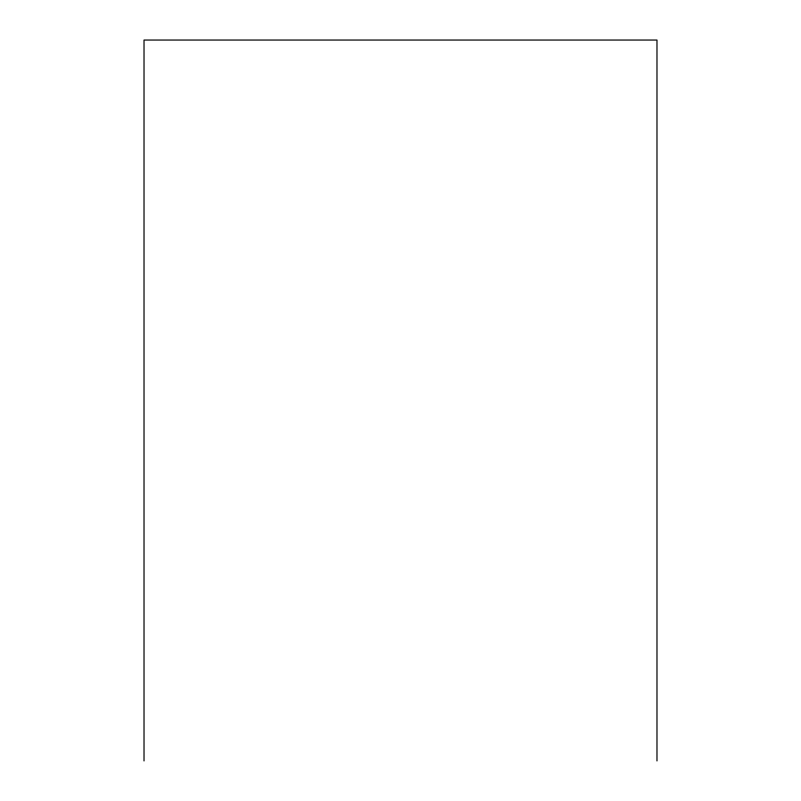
<?xml version="1.0" encoding="UTF-8"?>
<svg xmlns="http://www.w3.org/2000/svg" width="801" height="801" viewBox="0 0 801 801"><rect width="100%" height="100%" fill="white"/><g stroke="black" fill="none" stroke-linecap="round" stroke-linejoin="round"><path stroke-width="1.2" d="M656.98 760.95L656.98 40.05L144.02 40.05L144.02 760.95"/></g></svg>
